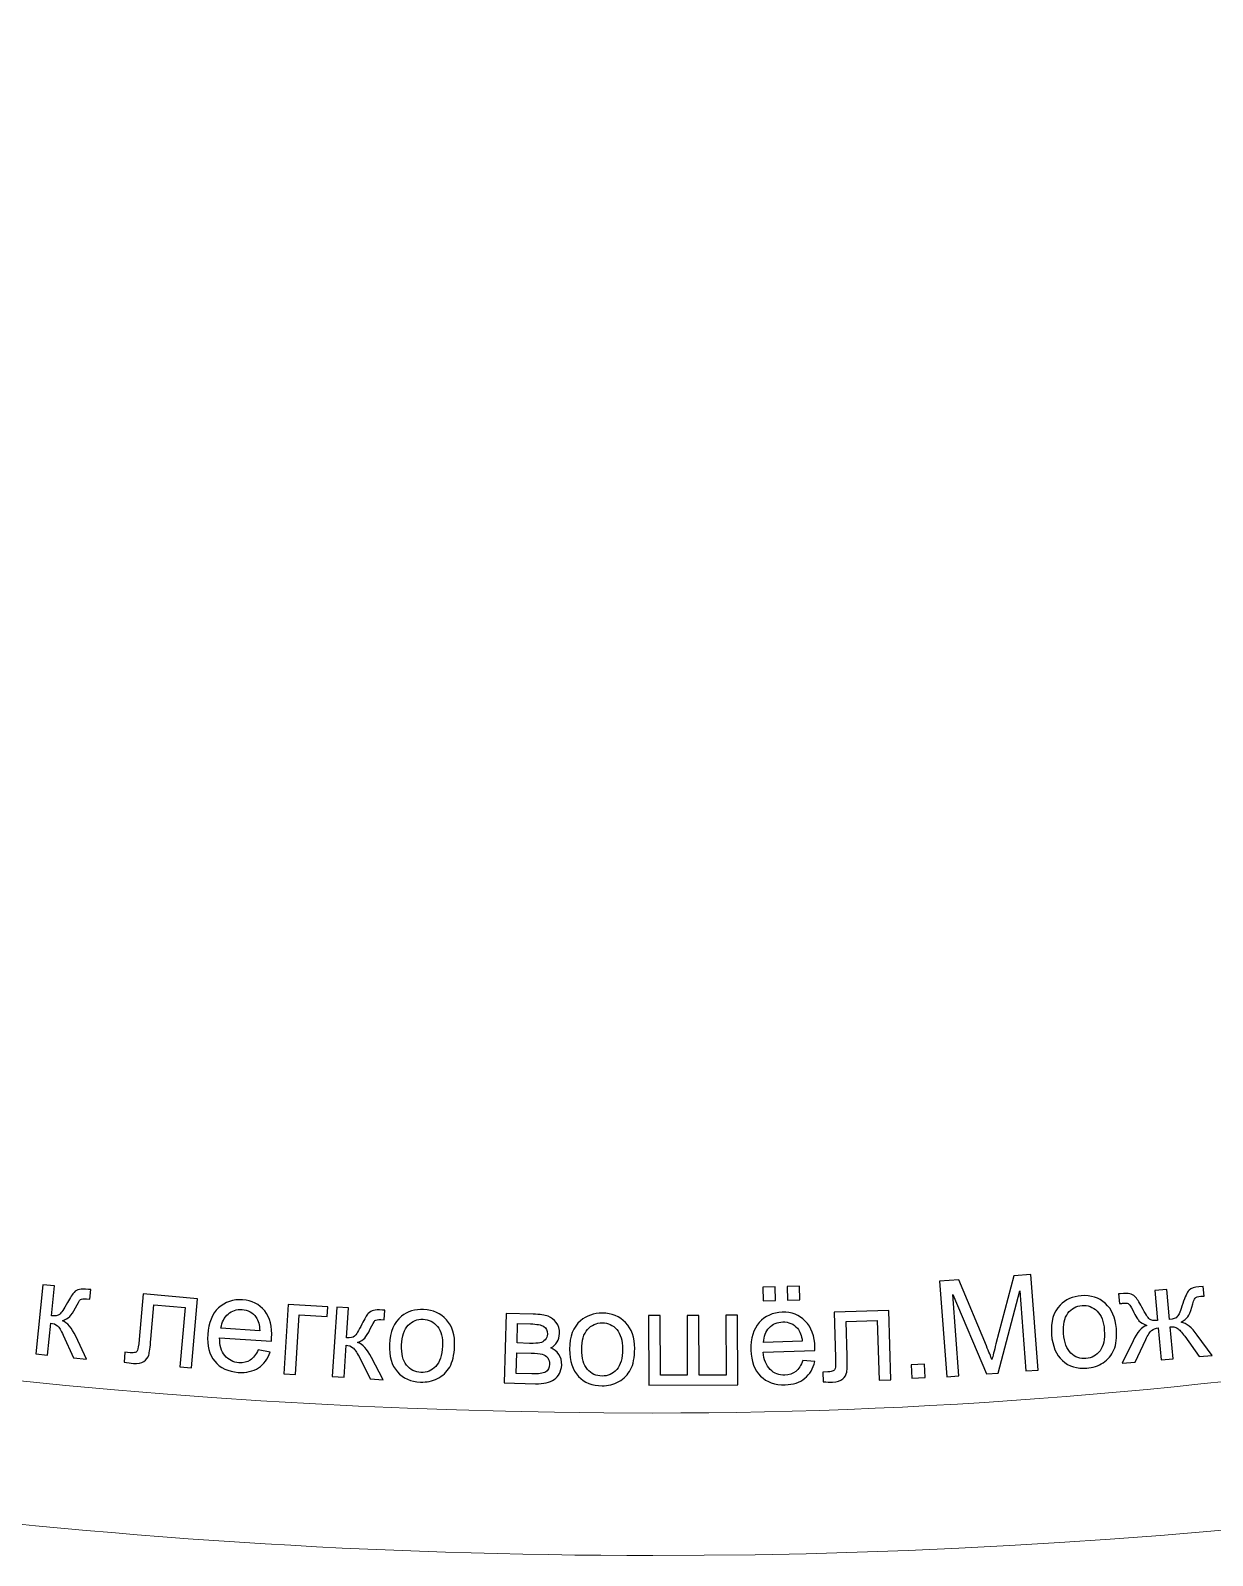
# Model space of a CAD drawing. Header units: millimetres. Extents: x -998 to 1016, y -1915 to 1914.
# Drawn here: x 155.1 to 229.8, y -1914.8 to -1818.5 of the extents above; entities that cross this region are included whole.
import ezdxf

# ---------------------------------------------------------------- set-up
doc = ezdxf.new("R2010")
doc.units = ezdxf.units.MM
doc.header["$MEASUREMENT"] = 0
doc.layers.add('layer 1', color=7, linetype='Continuous')

msp = doc.modelspace()

# ---------------------------------------------------------------- linework, layer by layer
at = {"layer": 'layer 1', "color": 2, "lineweight": 20}
msp.add_open_spline([(194.3957, -1114.8459), (124.2, -1114.8458), (58.2417, -1132.9496), (0.896, -1164.7091), (0.896, -1164.7091), (0.896, -1164.7091), (-12.0945, -1172.2086), (-12.0945, -1172.2086), (-12.0945, -1172.2086), (-125.2622, -1240.5539), (-201.8214, -1363.3757), (-205.4554, -1504.3458), (-205.4554, -1504.3458), (-205.4554, -1504.3458), (-170.9966, -1504.3458), (-170.9966, -1504.3458), (-170.9966, -1504.3458), (-170.9965, -1502.689), (-169.6534, -1501.3459), (-167.9964, -1501.3458), (-167.9964, -1501.3458), (-166.3398, -1501.3458), (-164.9752, -1502.6895), (-164.9966, -1504.3458), (-164.9966, -1504.3458), (-164.9966, -1504.3458), (-164.9967, -1504.3537), (-164.9967, -1504.3537), (-164.9967, -1504.3537), (-164.9967, -1504.3537), (-164.9967, -1525.3381), (-164.9967, -1525.3381), (-164.9967, -1525.3381), (-164.9967, -1525.3381), (-164.9966, -1525.3459), (-164.9966, -1525.3459), (-164.9966, -1525.3459), (-164.9752, -1527.0022), (-166.3398, -1528.3458), (-167.9966, -1528.3459), (-167.9966, -1528.3459), (-169.6534, -1528.3458), (-170.9965, -1527.0026), (-170.9965, -1525.3457), (-170.9965, -1525.3457), (-170.9965, -1525.3457), (-205.4554, -1525.3457), (-205.4554, -1525.3457), (-205.4554, -1525.3457), (-201.8212, -1666.315), (-125.2624, -1789.1349), (-12.0967, -1857.4819), (-12.0967, -1857.4819), (-12.0967, -1857.4819), (0.8935, -1864.9816), (0.8935, -1864.9816), (0.8935, -1864.9816), (58.2391, -1896.7429), (124.1991, -1914.8459), (194.3956, -1914.8459), (194.3956, -1914.8459), (263.5146, -1914.8459), (328.5246, -1897.2959), (385.2469, -1866.4366), (385.2469, -1866.4366), (385.2469, -1866.4366), (367.9563, -1836.489), (367.9563, -1836.489), (367.9563, -1836.489), (366.5217, -1837.3173), (364.6868, -1836.8255), (363.8584, -1835.3909), (363.8584, -1835.3909), (363.03, -1833.956), (363.5113, -1832.1024), (364.9564, -1831.2928), (364.9564, -1831.2928), (364.9564, -1831.2928), (364.9632, -1831.289), (364.9632, -1831.289), (364.9632, -1831.289), (364.9632, -1831.289), (383.1363, -1820.7968), (383.1363, -1820.7968), (383.1363, -1820.7968), (383.1363, -1820.7968), (383.143, -1820.7928), (383.143, -1820.7928), (383.143, -1820.7928), (384.5665, -1819.946), (386.4126, -1820.4561), (387.241, -1821.8909), (387.241, -1821.8909), (388.0694, -1823.3256), (387.5779, -1825.1605), (386.143, -1825.9889), (386.143, -1825.9889), (386.143, -1825.9889), (403.4201, -1855.9137), (403.4201, -1855.9137), (403.4201, -1855.9137), (515.9759, -1786.7795), (591.7027, -1663.5077), (594.3007, -1522.3458), (594.3007, -1522.3458), (594.3007, -1522.3458), (594.3007, -1507.3459), (594.3007, -1507.3459), (594.3007, -1507.3459), (591.7029, -1366.1862), (515.9772, -1242.9176), (403.4252, -1173.7812), (403.4252, -1173.7812), (403.4252, -1173.7812), (386.1526, -1203.6984), (386.1526, -1203.6984), (386.1526, -1203.6984), (387.5872, -1204.5268), (388.079, -1206.3617), (387.2506, -1207.7965), (387.2506, -1207.7965), (386.4221, -1209.2312), (384.5762, -1209.7413), (383.1525, -1208.8946), (383.1525, -1208.8946), (383.1525, -1208.8946), (383.1459, -1208.8906), (383.1459, -1208.8906), (383.1459, -1208.8906), (383.1459, -1208.8906), (364.9728, -1198.3983), (364.9728, -1198.3983), (364.9728, -1198.3983), (364.9728, -1198.3983), (364.9661, -1198.3945), (364.9661, -1198.3945), (364.9661, -1198.3945), (363.5207, -1197.5851), (363.0396, -1195.7313), (363.868, -1194.2965), (363.868, -1194.2965), (364.6963, -1192.8617), (366.531, -1192.37), (367.9659, -1193.1984), (367.9659, -1193.1984), (367.9659, -1193.1984), (385.2521, -1163.2578), (385.2521, -1163.2578), (385.2521, -1163.2578), (328.5313, -1132.3934), (263.5166, -1114.8459), (194.3957, -1114.8459)], degree=3, knots=[0, 0, 0, 0, 0.025641, 0.025641, 0.025641, 0.025641, 0.0512821, 0.0512821, 0.0512821, 0.0512821, 0.0769231, 0.0769231, 0.0769231, 0.0769231, 0.1025641, 0.1025641, 0.1025641, 0.1025641, 0.1282051, 0.1282051, 0.1282051, 0.1282051, 0.1538462, 0.1538462, 0.1538462, 0.1538462, 0.1794872, 0.1794872, 0.1794872, 0.1794872, 0.2051282, 0.2051282, 0.2051282, 0.2051282, 0.2307692, 0.2307692, 0.2307692, 0.2307692, 0.2564103, 0.2564103, 0.2564103, 0.2564103, 0.2820513, 0.2820513, 0.2820513, 0.2820513, 0.3076923, 0.3076923, 0.3076923, 0.3076923, 0.3333333, 0.3333333, 0.3333333, 0.3333333, 0.3589744, 0.3589744, 0.3589744, 0.3589744, 0.3846154, 0.3846154, 0.3846154, 0.3846154, 0.4102564, 0.4102564, 0.4102564, 0.4102564, 0.4358974, 0.4358974, 0.4358974, 0.4358974, 0.4615385, 0.4615385, 0.4615385, 0.4615385, 0.4871795, 0.4871795, 0.4871795, 0.4871795, 0.5128205, 0.5128205, 0.5128205, 0.5128205, 0.5384615, 0.5384615, 0.5384615, 0.5384615, 0.5641026, 0.5641026, 0.5641026, 0.5641026, 0.5897436, 0.5897436, 0.5897436, 0.5897436, 0.6153846, 0.6153846, 0.6153846, 0.6153846, 0.6410256, 0.6410256, 0.6410256, 0.6410256, 0.6666667, 0.6666667, 0.6666667, 0.6666667, 0.6923077, 0.6923077, 0.6923077, 0.6923077, 0.7179487, 0.7179487, 0.7179487, 0.7179487, 0.7435897, 0.7435897, 0.7435897, 0.7435897, 0.7692308, 0.7692308, 0.7692308, 0.7692308, 0.7948718, 0.7948718, 0.7948718, 0.7948718, 0.8205128, 0.8205128, 0.8205128, 0.8205128, 0.8461538, 0.8461538, 0.8461538, 0.8461538, 0.8717949, 0.8717949, 0.8717949, 0.8717949, 0.8974359, 0.8974359, 0.8974359, 0.8974359, 0.9230769, 0.9230769, 0.9230769, 0.9230769, 0.9487179, 0.9487179, 0.9487179, 0.9487179, 1, 1, 1, 1], dxfattribs=at)
at = {"layer": 'layer 1', "color": 250, "lineweight": 20}
msp.add_open_spline([(-196.2882, -1498.3028), (-196.2882, -1498.3028), (-196.1118, -1534.3457), (-196.1118, -1534.3457), (-196.1118, -1534.3457), (-189.6966, -1664.3935), (-119.0087, -1782.3638), (-7.5194, -1849.7323), (-7.5194, -1849.7323), (-7.5194, -1849.7323), (5.3237, -1857.1471), (5.3237, -1857.1471), (5.3237, -1857.1471), (63.3321, -1889.2601), (128.1011, -1905.8459), (194.3956, -1905.8459), (194.3956, -1905.8459), (269.9836, -1905.8459), (333.9758, -1880.035), (398.2295, -1843.2738)], degree=3, knots=[0, 0, 0, 0, 0.1666667, 0.1666667, 0.1666667, 0.1666667, 0.3333333, 0.3333333, 0.3333333, 0.3333333, 0.5, 0.5, 0.5, 0.5, 0.6666667, 0.6666667, 0.6666667, 0.6666667, 1, 1, 1, 1], dxfattribs=at)
at = {"layer": 'layer 1', "color": 250}
for points, knots in [([(212.9661, -1903.5644), (212.9661, -1903.5644), (212.5141, -1897.5234), (212.5141, -1897.5234), (212.5141, -1897.5234), (212.5141, -1897.5234), (213.7176, -1897.4336), (213.7176, -1897.4336), (213.7176, -1897.4336), (213.7176, -1897.4336), (215.4675, -1901.6036), (215.4675, -1901.6036), (215.4675, -1901.6036), (215.6296, -1901.9926), (215.7477, -1902.2829), (215.823, -1902.476), (215.823, -1902.476), (215.8746, -1902.2515), (215.9583, -1901.921), (216.0712, -1901.4846), (216.0712, -1901.4846), (216.0712, -1901.4846), (217.2037, -1897.1729), (217.2037, -1897.1729), (217.2037, -1897.1729), (217.2037, -1897.1729), (218.2786, -1897.092), (218.2786, -1897.092), (218.2786, -1897.092), (218.2786, -1897.092), (218.7306, -1903.133), (218.7306, -1903.133), (218.7306, -1903.133), (218.7306, -1903.133), (217.9603, -1903.1905), (217.9603, -1903.1905), (217.9603, -1903.1905), (217.9603, -1903.1905), (217.582, -1898.1341), (217.582, -1898.1341), (217.582, -1898.1341), (217.582, -1898.1341), (216.2052, -1903.3229), (216.2052, -1903.3229), (216.2052, -1903.3229), (216.2052, -1903.3229), (215.4844, -1903.376), (215.4844, -1903.376), (215.4844, -1903.376), (215.4844, -1903.376), (213.3521, -1898.3646), (213.3521, -1898.3646), (213.3521, -1898.3646), (213.3521, -1898.3646), (213.7364, -1903.507), (213.7364, -1903.507), (213.7364, -1903.507), (213.7364, -1903.507), (212.9661, -1903.5644), (212.9661, -1903.5644)], [0, 0, 0, 0, 0.0625, 0.0625, 0.0625, 0.0625, 0.125, 0.125, 0.125, 0.125, 0.1875, 0.1875, 0.1875, 0.1875, 0.25, 0.25, 0.25, 0.25, 0.3125, 0.3125, 0.3125, 0.3125, 0.375, 0.375, 0.375, 0.375, 0.4375, 0.4375, 0.4375, 0.4375, 0.5, 0.5, 0.5, 0.5, 0.5625, 0.5625, 0.5625, 0.5625, 0.625, 0.625, 0.625, 0.625, 0.6875, 0.6875, 0.6875, 0.6875, 0.75, 0.75, 0.75, 0.75, 0.8125, 0.8125, 0.8125, 0.8125, 0.875, 0.875, 0.875, 0.875, 1, 1, 1, 1]), ([(155.8483, -1897.7439), (155.8483, -1897.7439), (156.5879, -1897.8184), (156.5879, -1897.8184), (156.5879, -1897.8184), (156.5879, -1897.8184), (156.3976, -1899.7069), (156.3976, -1899.7069), (156.3976, -1899.7069), (156.6333, -1899.7303), (156.804, -1899.7017), (156.9068, -1899.621), (156.9068, -1899.621), (157.011, -1899.5403), (157.1769, -1899.2902), (157.4046, -1898.8734), (157.4046, -1898.8734), (157.5845, -1898.5427), (157.7251, -1898.3266), (157.8278, -1898.2261), (157.8278, -1898.2261), (157.9292, -1898.1257), (158.0405, -1898.0619), (158.1618, -1898.0348), (158.1618, -1898.0348), (158.2846, -1898.0091), (158.475, -1898.0086), (158.7361, -1898.0349), (158.7361, -1898.0349), (158.7361, -1898.0349), (158.8843, -1898.0501), (158.8843, -1898.0501), (158.8843, -1898.0501), (158.8843, -1898.0501), (158.8223, -1898.6627), (158.8223, -1898.6627), (158.8223, -1898.6627), (158.8223, -1898.6627), (158.6176, -1898.6377), (158.6176, -1898.6377), (158.6176, -1898.6377), (158.4228, -1898.6184), (158.2944, -1898.6343), (158.2339, -1898.6866), (158.2339, -1898.6866), (158.1705, -1898.7418), (158.0637, -1898.9113), (157.9162, -1899.1996), (157.9162, -1899.1996), (157.7743, -1899.4736), (157.652, -1899.6602), (157.5478, -1899.7607), (157.5478, -1899.7607), (157.4436, -1899.861), (157.2886, -1899.9461), (157.0856, -1900.0172), (157.0856, -1900.0172), (157.3948, -1900.135), (157.6778, -1900.4616), (157.9331, -1901.0001), (157.9331, -1901.0001), (157.9331, -1901.0001), (158.6082, -1902.4364), (158.6082, -1902.4364), (158.6082, -1902.4364), (158.6082, -1902.4364), (157.7924, -1902.3537), (157.7924, -1902.3537), (157.7924, -1902.3537), (157.7924, -1902.3537), (157.1399, -1900.9201), (157.1399, -1900.9201), (157.1399, -1900.9201), (157.0052, -1900.6326), (156.8819, -1900.4396), (156.7702, -1900.341), (156.7702, -1900.341), (156.6585, -1900.2425), (156.5186, -1900.185), (156.3507, -1900.167), (156.3507, -1900.167), (156.3507, -1900.167), (156.1466, -1902.1883), (156.1466, -1902.1883), (156.1466, -1902.1883), (156.1466, -1902.1883), (155.4069, -1902.1124), (155.4069, -1902.1124), (155.4069, -1902.1124), (155.4069, -1902.1124), (155.8483, -1897.7439), (155.8483, -1897.7439)], [0, 0, 0, 0, 0.0416667, 0.0416667, 0.0416667, 0.0416667, 0.0833333, 0.0833333, 0.0833333, 0.0833333, 0.125, 0.125, 0.125, 0.125, 0.1666667, 0.1666667, 0.1666667, 0.1666667, 0.2083333, 0.2083333, 0.2083333, 0.2083333, 0.25, 0.25, 0.25, 0.25, 0.2916667, 0.2916667, 0.2916667, 0.2916667, 0.3333333, 0.3333333, 0.3333333, 0.3333333, 0.375, 0.375, 0.375, 0.375, 0.4166667, 0.4166667, 0.4166667, 0.4166667, 0.4583333, 0.4583333, 0.4583333, 0.4583333, 0.5, 0.5, 0.5, 0.5, 0.5416667, 0.5416667, 0.5416667, 0.5416667, 0.5833333, 0.5833333, 0.5833333, 0.5833333, 0.625, 0.625, 0.625, 0.625, 0.6666667, 0.6666667, 0.6666667, 0.6666667, 0.7083333, 0.7083333, 0.7083333, 0.7083333, 0.75, 0.75, 0.75, 0.75, 0.7916667, 0.7916667, 0.7916667, 0.7916667, 0.8333333, 0.8333333, 0.8333333, 0.8333333, 0.875, 0.875, 0.875, 0.875, 0.9166667, 0.9166667, 0.9166667, 0.9166667, 1, 1, 1, 1]), ([(162.1832, -1898.3288), (162.1832, -1898.3288), (165.6251, -1898.6271), (165.6251, -1898.6271), (165.6251, -1898.6271), (165.6251, -1898.6271), (165.2456, -1903.0003), (165.2456, -1903.0003), (165.2456, -1903.0003), (165.2456, -1903.0003), (164.5089, -1902.9374), (164.5089, -1902.9374), (164.5089, -1902.9374), (164.5089, -1902.9374), (164.8352, -1899.1779), (164.8352, -1899.1779), (164.8352, -1899.1779), (164.8352, -1899.1779), (162.8708, -1899.0071), (162.8708, -1899.0071), (162.8708, -1899.0071), (162.8708, -1899.0071), (162.6818, -1901.1846), (162.6818, -1901.1846), (162.6818, -1901.1846), (162.637, -1901.6926), (162.5921, -1902.0271), (162.5456, -1902.1852), (162.5456, -1902.1852), (162.4978, -1902.3446), (162.3948, -1902.4787), (162.2368, -1902.5861), (162.2368, -1902.5861), (162.0774, -1902.6935), (161.8587, -1902.7359), (161.5779, -1902.7122), (161.5779, -1902.7122), (161.4057, -1902.6967), (161.2068, -1902.6686), (160.9838, -1902.6265), (160.9838, -1902.6265), (160.9838, -1902.6265), (161.0384, -1902.0084), (161.0384, -1902.0084), (161.0384, -1902.0084), (161.0384, -1902.0084), (161.3629, -1902.0377), (161.3629, -1902.0377), (161.3629, -1902.0377), (161.5168, -1902.0504), (161.6282, -1902.0446), (161.696, -1902.0192), (161.696, -1902.0192), (161.7651, -1901.9924), (161.8131, -1901.9457), (161.8412, -1901.8794), (161.8412, -1901.8794), (161.8694, -1901.8131), (161.9003, -1901.59), (161.9325, -1901.2119), (161.9325, -1901.2119), (161.9325, -1901.2119), (162.1832, -1898.3288), (162.1832, -1898.3288)], [0, 0, 0, 0, 0.0588235, 0.0588235, 0.0588235, 0.0588235, 0.1176471, 0.1176471, 0.1176471, 0.1176471, 0.1764706, 0.1764706, 0.1764706, 0.1764706, 0.2352941, 0.2352941, 0.2352941, 0.2352941, 0.2941176, 0.2941176, 0.2941176, 0.2941176, 0.3529412, 0.3529412, 0.3529412, 0.3529412, 0.4117647, 0.4117647, 0.4117647, 0.4117647, 0.4705882, 0.4705882, 0.4705882, 0.4705882, 0.5294118, 0.5294118, 0.5294118, 0.5294118, 0.5882353, 0.5882353, 0.5882353, 0.5882353, 0.6470588, 0.6470588, 0.6470588, 0.6470588, 0.7058824, 0.7058824, 0.7058824, 0.7058824, 0.7647059, 0.7647059, 0.7647059, 0.7647059, 0.8235294, 0.8235294, 0.8235294, 0.8235294, 0.8823529, 0.8823529, 0.8823529, 0.8823529, 1, 1, 1, 1]), ([(201.3696, -1898.755), (201.3696, -1898.755), (201.345, -1897.9082), (201.345, -1897.9082), (201.345, -1897.9082), (201.345, -1897.9082), (202.1213, -1897.885), (202.1213, -1897.885), (202.1213, -1897.885), (202.1213, -1897.885), (202.1457, -1898.7317), (202.1457, -1898.7317), (202.1457, -1898.7317), (202.1457, -1898.7317), (201.3696, -1898.755), (201.3696, -1898.755)], [0, 0, 0, 0, 0.2, 0.2, 0.2, 0.2, 0.4, 0.4, 0.4, 0.4, 0.6, 0.6, 0.6, 0.6, 1, 1, 1, 1]), ([(202.9091, -1898.7111), (202.9091, -1898.7111), (202.8861, -1897.8644), (202.8861, -1897.8644), (202.8861, -1897.8644), (202.8861, -1897.8644), (203.6622, -1897.8411), (203.6622, -1897.8411), (203.6622, -1897.8411), (203.6622, -1897.8411), (203.6868, -1898.6879), (203.6868, -1898.6879), (203.6868, -1898.6879), (203.6868, -1898.6879), (202.9091, -1898.7111), (202.9091, -1898.7111)], [0, 0, 0, 0, 0.2, 0.2, 0.2, 0.2, 0.4, 0.4, 0.4, 0.4, 0.6, 0.6, 0.6, 0.6, 1, 1, 1, 1]), ([(219.5838, -1900.8821), (219.5234, -1900.0709), (219.705, -1899.4537), (220.1255, -1899.0305), (220.1255, -1899.0305), (220.4773, -1898.678), (220.924, -1898.4819), (221.4657, -1898.4407), (221.4657, -1898.4407), (222.0667, -1898.3965), (222.5739, -1898.5572), (222.9856, -1898.9229), (222.9856, -1898.9229), (223.3959, -1899.2884), (223.6276, -1899.8183), (223.6806, -1900.5139), (223.6806, -1900.5139), (223.7219, -1901.0767), (223.671, -1901.5256), (223.5268, -1901.8605), (223.5268, -1901.8605), (223.381, -1902.1969), (223.1546, -1902.4657), (222.8448, -1902.6684), (222.8448, -1902.6684), (222.535, -1902.8712), (222.1896, -1902.9865), (221.8074, -1903.0159), (221.8074, -1903.0159), (221.1951, -1903.0616), (220.6851, -1902.9022), (220.2776, -1902.5366), (220.2776, -1902.5366), (219.8715, -1902.1725), (219.6397, -1901.6214), (219.5838, -1900.8821)], [0, 0, 0, 0, 0.1, 0.1, 0.1, 0.1, 0.2, 0.2, 0.2, 0.2, 0.3, 0.3, 0.3, 0.3, 0.4, 0.4, 0.4, 0.4, 0.5, 0.5, 0.5, 0.5, 0.6, 0.6, 0.6, 0.6, 0.7, 0.7, 0.7, 0.7, 0.8, 0.8, 0.8, 0.8, 1, 1, 1, 1]), ([(226.8764, -1898.0503), (226.8764, -1898.0503), (227.0444, -1899.9397), (227.0444, -1899.9397), (227.0444, -1899.9397), (227.2802, -1899.9189), (227.4415, -1899.8594), (227.5297, -1899.7598), (227.5297, -1899.7598), (227.618, -1899.6603), (227.7343, -1899.3846), (227.8802, -1898.9327), (227.8802, -1898.9327), (228.016, -1898.502), (228.1479, -1898.2235), (228.2745, -1898.096), (228.2745, -1898.096), (228.3982, -1897.9713), (228.6076, -1897.8968), (228.9013, -1897.8707), (228.9013, -1897.8707), (228.9013, -1897.8707), (229.1738, -1897.8459), (229.1738, -1897.8459), (229.1738, -1897.8459), (229.1738, -1897.8459), (229.2271, -1898.4601), (229.2271, -1898.4601), (229.2271, -1898.4601), (229.2271, -1898.4601), (229.0252, -1898.4741), (229.0252, -1898.4741), (229.0252, -1898.4741), (228.8275, -1898.491), (228.7045, -1898.531), (228.6546, -1898.5942), (228.6546, -1898.5942), (228.6019, -1898.6587), (228.53, -1898.8473), (228.4388, -1899.157), (228.4388, -1899.157), (228.3548, -1899.4514), (228.2699, -1899.6582), (228.1872, -1899.7761), (228.1872, -1899.7761), (228.1031, -1899.894), (227.9667, -1900.0073), (227.7769, -1900.1159), (227.7769, -1900.1159), (228.1053, -1900.172), (228.4447, -1900.4412), (228.7954, -1900.9208), (228.7954, -1900.9208), (228.7954, -1900.9208), (229.7299, -1902.2034), (229.7299, -1902.2034), (229.7299, -1902.2034), (229.7299, -1902.2034), (228.9152, -1902.275), (228.9152, -1902.275), (228.9152, -1902.275), (228.9152, -1902.275), (228.0003, -1900.9911), (228.0003, -1900.9911), (228.0003, -1900.9911), (227.8146, -1900.7315), (227.6563, -1900.5652), (227.5285, -1900.4908), (227.5285, -1900.4908), (227.4007, -1900.4165), (227.2527, -1900.3858), (227.0846, -1900.4015), (227.0846, -1900.4015), (227.0846, -1900.4015), (227.2644, -1902.4222), (227.2644, -1902.4222), (227.2644, -1902.4222), (227.2644, -1902.4222), (226.5075, -1902.4899), (226.5075, -1902.4899), (226.5075, -1902.4899), (226.5075, -1902.4899), (226.3278, -1900.4678), (226.3278, -1900.4678), (226.3278, -1900.4678), (226.1626, -1900.482), (226.0238, -1900.5375), (225.9103, -1900.6313), (225.9103, -1900.6313), (225.7967, -1900.7263), (225.6725, -1900.9187), (225.5349, -1901.2113), (225.5349, -1901.2113), (225.5349, -1901.2113), (224.861, -1902.6357), (224.861, -1902.6357), (224.861, -1902.6357), (224.861, -1902.6357), (224.0448, -1902.7073), (224.0448, -1902.7073), (224.0448, -1902.7073), (224.0448, -1902.7073), (224.7356, -1901.2815), (224.7356, -1901.2815), (224.7356, -1901.2815), (224.9979, -1900.7472), (225.2867, -1900.4219), (225.5994, -1900.3085), (225.5994, -1900.3085), (225.3714, -1900.2264), (225.2084, -1900.1293), (225.1091, -1900.0185), (225.1091, -1900.0185), (225.0111, -1899.9063), (224.8537, -1899.6342), (224.6382, -1899.1993), (224.6382, -1899.1993), (224.5645, -1899.0534), (224.4917, -1898.9668), (224.4201, -1898.9366), (224.4201, -1898.9366), (224.3454, -1898.9078), (224.2383, -1898.8986), (224.0984, -1898.9116), (224.0984, -1898.9116), (224.0632, -1898.9142), (223.9897, -1898.9221), (223.881, -1898.934), (223.881, -1898.934), (223.881, -1898.934), (223.8263, -1898.3212), (223.8263, -1898.3212), (223.8263, -1898.3212), (223.8263, -1898.3212), (223.9294, -1898.3121), (223.9294, -1898.3121), (223.9294, -1898.3121), (224.2146, -1898.2874), (224.4164, -1898.2861), (224.5362, -1898.3095), (224.5362, -1898.3095), (224.6559, -1898.3344), (224.7669, -1898.3973), (224.8692, -1898.5011), (224.8692, -1898.5011), (224.97, -1898.6034), (225.111, -1898.8247), (225.2905, -1899.1618), (225.2905, -1899.1618), (225.5103, -1899.5769), (225.6707, -1899.8265), (225.7745, -1899.9119), (225.7745, -1899.9119), (225.8769, -1899.9959), (226.0474, -1900.0283), (226.2861, -1900.0074), (226.2861, -1900.0074), (226.2861, -1900.0074), (226.1195, -1898.1181), (226.1195, -1898.1181), (226.1195, -1898.1181), (226.1195, -1898.1181), (226.8764, -1898.0503), (226.8764, -1898.0503)], [0, 0, 0, 0, 0.0238095, 0.0238095, 0.0238095, 0.0238095, 0.047619, 0.047619, 0.047619, 0.047619, 0.0714286, 0.0714286, 0.0714286, 0.0714286, 0.0952381, 0.0952381, 0.0952381, 0.0952381, 0.1190476, 0.1190476, 0.1190476, 0.1190476, 0.1428571, 0.1428571, 0.1428571, 0.1428571, 0.1666667, 0.1666667, 0.1666667, 0.1666667, 0.1904762, 0.1904762, 0.1904762, 0.1904762, 0.2142857, 0.2142857, 0.2142857, 0.2142857, 0.2380952, 0.2380952, 0.2380952, 0.2380952, 0.2619048, 0.2619048, 0.2619048, 0.2619048, 0.2857143, 0.2857143, 0.2857143, 0.2857143, 0.3095238, 0.3095238, 0.3095238, 0.3095238, 0.3333333, 0.3333333, 0.3333333, 0.3333333, 0.3571429, 0.3571429, 0.3571429, 0.3571429, 0.3809524, 0.3809524, 0.3809524, 0.3809524, 0.4047619, 0.4047619, 0.4047619, 0.4047619, 0.4285714, 0.4285714, 0.4285714, 0.4285714, 0.452381, 0.452381, 0.452381, 0.452381, 0.4761905, 0.4761905, 0.4761905, 0.4761905, 0.5, 0.5, 0.5, 0.5, 0.5238095, 0.5238095, 0.5238095, 0.5238095, 0.547619, 0.547619, 0.547619, 0.547619, 0.5714286, 0.5714286, 0.5714286, 0.5714286, 0.5952381, 0.5952381, 0.5952381, 0.5952381, 0.6190476, 0.6190476, 0.6190476, 0.6190476, 0.6428571, 0.6428571, 0.6428571, 0.6428571, 0.6666667, 0.6666667, 0.6666667, 0.6666667, 0.6904762, 0.6904762, 0.6904762, 0.6904762, 0.7142857, 0.7142857, 0.7142857, 0.7142857, 0.7380952, 0.7380952, 0.7380952, 0.7380952, 0.7619048, 0.7619048, 0.7619048, 0.7619048, 0.7857143, 0.7857143, 0.7857143, 0.7857143, 0.8095238, 0.8095238, 0.8095238, 0.8095238, 0.8333333, 0.8333333, 0.8333333, 0.8333333, 0.8571429, 0.8571429, 0.8571429, 0.8571429, 0.8809524, 0.8809524, 0.8809524, 0.8809524, 0.9047619, 0.9047619, 0.9047619, 0.9047619, 0.9285714, 0.9285714, 0.9285714, 0.9285714, 0.952381, 0.952381, 0.952381, 0.952381, 1, 1, 1, 1]), ([(169.4616, -1901.8503), (169.4616, -1901.8503), (170.2207, -1901.9984), (170.2207, -1901.9984), (170.2207, -1901.9984), (170.0684, -1902.4387), (169.8201, -1902.7703), (169.4772, -1902.9947), (169.4772, -1902.9947), (169.133, -1903.2191), (168.7053, -1903.3138), (168.1973, -1903.2785), (168.1973, -1903.2785), (167.5567, -1903.2334), (167.0627, -1903.0006), (166.7156, -1902.5802), (166.7156, -1902.5802), (166.3684, -1902.1597), (166.2188, -1901.5938), (166.2695, -1900.8826), (166.2695, -1900.8826), (166.3202, -1900.1461), (166.5501, -1899.5872), (166.9579, -1899.2076), (166.9579, -1899.2076), (167.3656, -1898.8266), (167.8708, -1898.6586), (168.4762, -1898.6994), (168.4762, -1898.6994), (169.0604, -1898.7403), (169.5247, -1898.973), (169.869, -1899.3977), (169.869, -1899.3977), (170.212, -1899.8224), (170.3575, -1900.3953), (170.3081, -1901.1178), (170.3081, -1901.1178), (170.3039, -1901.163), (170.2982, -1901.2279), (170.2898, -1901.3153), (170.2898, -1901.3153), (170.2898, -1901.3153), (167.0244, -1901.0886), (167.0244, -1901.0886), (167.0244, -1901.0886), (167.0189, -1901.5712), (167.129, -1901.948), (167.3562, -1902.2217), (167.3562, -1902.2217), (167.582, -1902.494), (167.8784, -1902.6436), (168.2438, -1902.6689), (168.2438, -1902.6689), (168.5162, -1902.6872), (168.7532, -1902.6321), (168.9564, -1902.5023), (168.9564, -1902.5023), (169.1582, -1902.3738), (169.3261, -1902.1565), (169.4616, -1901.8503)], [0, 0, 0, 0, 0.0625, 0.0625, 0.0625, 0.0625, 0.125, 0.125, 0.125, 0.125, 0.1875, 0.1875, 0.1875, 0.1875, 0.25, 0.25, 0.25, 0.25, 0.3125, 0.3125, 0.3125, 0.3125, 0.375, 0.375, 0.375, 0.375, 0.4375, 0.4375, 0.4375, 0.4375, 0.5, 0.5, 0.5, 0.5, 0.5625, 0.5625, 0.5625, 0.5625, 0.625, 0.625, 0.625, 0.625, 0.6875, 0.6875, 0.6875, 0.6875, 0.75, 0.75, 0.75, 0.75, 0.8125, 0.8125, 0.8125, 0.8125, 0.875, 0.875, 0.875, 0.875, 1, 1, 1, 1]), ([(167.109, -1900.4804), (167.109, -1900.4804), (169.5531, -1900.6508), (169.5531, -1900.6508), (169.5531, -1900.6508), (169.546, -1900.2811), (169.4712, -1899.9989), (169.33, -1899.8042), (169.33, -1899.8042), (169.1141, -1899.5009), (168.8177, -1899.3371), (168.4409, -1899.3104), (168.4409, -1899.3104), (168.1009, -1899.2865), (167.806, -1899.3811), (167.5576, -1899.5927), (167.5576, -1899.5927), (167.3093, -1899.8044), (167.1598, -1900.1008), (167.109, -1900.4804)], [0, 0, 0, 0, 0.1666667, 0.1666667, 0.1666667, 0.1666667, 0.3333333, 0.3333333, 0.3333333, 0.3333333, 0.5, 0.5, 0.5, 0.5, 0.6666667, 0.6666667, 0.6666667, 0.6666667, 1, 1, 1, 1]), ([(171.3436, -1898.9853), (171.3436, -1898.9853), (173.8631, -1899.1431), (173.8631, -1899.1431), (173.8631, -1899.1431), (173.8631, -1899.1431), (173.8248, -1899.7568), (173.8248, -1899.7568), (173.8248, -1899.7568), (173.8248, -1899.7568), (172.0473, -1899.6464), (172.0473, -1899.6464), (172.0473, -1899.6464), (172.0473, -1899.6464), (171.8113, -1903.4115), (171.8113, -1903.4115), (171.8113, -1903.4115), (171.8113, -1903.4115), (171.0693, -1903.3655), (171.0693, -1903.3655), (171.0693, -1903.3655), (171.0693, -1903.3655), (171.3436, -1898.9853), (171.3436, -1898.9853)], [0, 0, 0, 0, 0.1428571, 0.1428571, 0.1428571, 0.1428571, 0.2857143, 0.2857143, 0.2857143, 0.2857143, 0.4285714, 0.4285714, 0.4285714, 0.4285714, 0.5714286, 0.5714286, 0.5714286, 0.5714286, 0.7142857, 0.7142857, 0.7142857, 0.7142857, 1, 1, 1, 1]), ([(174.4176, -1899.1608), (174.4176, -1899.1608), (175.1596, -1899.2082), (175.1596, -1899.2082), (175.1596, -1899.2082), (175.1596, -1899.2082), (175.0415, -1901.1014), (175.0415, -1901.1014), (175.0415, -1901.1014), (175.2771, -1901.1166), (175.4466, -1901.0808), (175.5472, -1900.9966), (175.5472, -1900.9966), (175.6478, -1900.911), (175.8028, -1900.6564), (176.0152, -1900.2298), (176.0152, -1900.2298), (176.182, -1899.8934), (176.3143, -1899.6726), (176.4123, -1899.5686), (176.4123, -1899.5686), (176.5102, -1899.4632), (176.6191, -1899.3961), (176.7406, -1899.3656), (176.7406, -1899.3656), (176.8608, -1899.3338), (177.0513, -1899.3262), (177.3123, -1899.3431), (177.3123, -1899.3431), (177.3123, -1899.3431), (177.4618, -1899.3523), (177.4618, -1899.3523), (177.4618, -1899.3523), (177.4618, -1899.3523), (177.4235, -1899.9673), (177.4235, -1899.9673), (177.4235, -1899.9673), (177.4235, -1899.9673), (177.2175, -1899.9494), (177.2175, -1899.9494), (177.2175, -1899.9494), (177.0215, -1899.9371), (176.8943, -1899.9591), (176.8362, -1900.0124), (176.8362, -1900.0124), (176.7738, -1900.0699), (176.6756, -1900.2444), (176.5387, -1900.5372), (176.5387, -1900.5372), (176.4075, -1900.8161), (176.2922, -1901.0074), (176.1915, -1901.1113), (176.1915, -1901.1113), (176.0908, -1901.2152), (175.9407, -1901.3062), (175.74, -1901.3857), (175.74, -1901.3857), (176.0528, -1901.4902), (176.3476, -1901.8064), (176.6243, -1902.3355), (176.6243, -1902.3355), (176.6243, -1902.3355), (177.3526, -1903.7432), (177.3526, -1903.7432), (177.3526, -1903.7432), (177.3526, -1903.7432), (176.5357, -1903.6911), (176.5357, -1903.6911), (176.5357, -1903.6911), (176.5357, -1903.6911), (175.8287, -1902.2849), (175.8287, -1902.2849), (175.8287, -1902.2849), (175.6834, -1902.002), (175.5531, -1901.8151), (175.4378, -1901.72), (175.4378, -1901.72), (175.3211, -1901.6263), (175.1803, -1901.5734), (175.0124, -1901.5627), (175.0124, -1901.5627), (175.0124, -1901.5627), (174.8852, -1903.5884), (174.8852, -1903.5884), (174.8852, -1903.5884), (174.8852, -1903.5884), (174.1432, -1903.5424), (174.1432, -1903.5424), (174.1432, -1903.5424), (174.1432, -1903.5424), (174.4176, -1899.1608), (174.4176, -1899.1608)], [0, 0, 0, 0, 0.0416667, 0.0416667, 0.0416667, 0.0416667, 0.0833333, 0.0833333, 0.0833333, 0.0833333, 0.125, 0.125, 0.125, 0.125, 0.1666667, 0.1666667, 0.1666667, 0.1666667, 0.2083333, 0.2083333, 0.2083333, 0.2083333, 0.25, 0.25, 0.25, 0.25, 0.2916667, 0.2916667, 0.2916667, 0.2916667, 0.3333333, 0.3333333, 0.3333333, 0.3333333, 0.375, 0.375, 0.375, 0.375, 0.4166667, 0.4166667, 0.4166667, 0.4166667, 0.4583333, 0.4583333, 0.4583333, 0.4583333, 0.5, 0.5, 0.5, 0.5, 0.5416667, 0.5416667, 0.5416667, 0.5416667, 0.5833333, 0.5833333, 0.5833333, 0.5833333, 0.625, 0.625, 0.625, 0.625, 0.6666667, 0.6666667, 0.6666667, 0.6666667, 0.7083333, 0.7083333, 0.7083333, 0.7083333, 0.75, 0.75, 0.75, 0.75, 0.7916667, 0.7916667, 0.7916667, 0.7916667, 0.8333333, 0.8333333, 0.8333333, 0.8333333, 0.875, 0.875, 0.875, 0.875, 0.9166667, 0.9166667, 0.9166667, 0.9166667, 1, 1, 1, 1]), ([(177.7567, -1901.5156), (177.7904, -1900.7029), (178.0407, -1900.111), (178.5089, -1899.7386), (178.5089, -1899.7386), (178.8994, -1899.4295), (179.3656, -1899.2856), (179.9088, -1899.3085), (179.9088, -1899.3085), (180.5113, -1899.3346), (180.996, -1899.552), (181.3616, -1899.9625), (181.3616, -1899.9625), (181.7285, -1900.3743), (181.8974, -1900.928), (181.8684, -1901.625), (181.8684, -1901.625), (181.8439, -1902.188), (181.7409, -1902.6293), (181.5578, -1902.9448), (181.5578, -1902.9448), (181.3762, -1903.2617), (181.1186, -1903.5022), (180.7879, -1903.6676), (180.7879, -1903.6676), (180.4571, -1903.8331), (180.0998, -1903.9081), (179.7175, -1903.8927), (179.7175, -1903.8927), (179.1037, -1903.8667), (178.6148, -1903.6492), (178.2534, -1903.2402), (178.2534, -1903.2402), (177.8907, -1902.8312), (177.726, -1902.2549), (177.7567, -1901.5156)], [0, 0, 0, 0, 0.1, 0.1, 0.1, 0.1, 0.2, 0.2, 0.2, 0.2, 0.3, 0.3, 0.3, 0.3, 0.4, 0.4, 0.4, 0.4, 0.5, 0.5, 0.5, 0.5, 0.6, 0.6, 0.6, 0.6, 0.7, 0.7, 0.7, 0.7, 0.8, 0.8, 0.8, 0.8, 1, 1, 1, 1]), ([(205.8465, -1899.4691), (205.8465, -1899.4691), (209.2998, -1899.37), (209.2998, -1899.37), (209.2998, -1899.37), (209.2998, -1899.37), (209.4247, -1903.7574), (209.4247, -1903.7574), (209.4247, -1903.7574), (209.4247, -1903.7574), (208.6866, -1903.778), (208.6866, -1903.778), (208.6866, -1903.778), (208.6866, -1903.778), (208.5783, -1900.0072), (208.5783, -1900.0072), (208.5783, -1900.0072), (208.5783, -1900.0072), (206.6068, -1900.0639), (206.6068, -1900.0639), (206.6068, -1900.0639), (206.6068, -1900.0639), (206.6701, -1902.2485), (206.6701, -1902.2485), (206.6701, -1902.2485), (206.6857, -1902.7579), (206.6777, -1903.0938), (206.6504, -1903.2574), (206.6504, -1903.2574), (206.6218, -1903.421), (206.5353, -1903.5661), (206.3895, -1903.6913), (206.3895, -1903.6913), (206.2439, -1903.8165), (206.0306, -1903.8837), (205.7497, -1903.8913), (205.7497, -1903.8913), (205.5762, -1903.8965), (205.3772, -1903.8903), (205.1501, -1903.8756), (205.1501, -1903.8756), (205.1501, -1903.8756), (205.132, -1903.2561), (205.132, -1903.2561), (205.132, -1903.2561), (205.132, -1903.2561), (205.4595, -1903.2471), (205.4595, -1903.2471), (205.4595, -1903.2471), (205.6133, -1903.2419), (205.7234, -1903.2224), (205.7884, -1903.1901), (205.7884, -1903.1901), (205.8534, -1903.1564), (205.8959, -1903.1043), (205.9158, -1903.0352), (205.9158, -1903.0352), (205.9358, -1902.9662), (205.9406, -1902.7404), (205.9289, -1902.3608), (205.9289, -1902.3608), (205.9289, -1902.3608), (205.8465, -1899.4691), (205.8465, -1899.4691)], [0, 0, 0, 0, 0.0588235, 0.0588235, 0.0588235, 0.0588235, 0.1176471, 0.1176471, 0.1176471, 0.1176471, 0.1764706, 0.1764706, 0.1764706, 0.1764706, 0.2352941, 0.2352941, 0.2352941, 0.2352941, 0.2941176, 0.2941176, 0.2941176, 0.2941176, 0.3529412, 0.3529412, 0.3529412, 0.3529412, 0.4117647, 0.4117647, 0.4117647, 0.4117647, 0.4705882, 0.4705882, 0.4705882, 0.4705882, 0.5294118, 0.5294118, 0.5294118, 0.5294118, 0.5882353, 0.5882353, 0.5882353, 0.5882353, 0.6470588, 0.6470588, 0.6470588, 0.6470588, 0.7058824, 0.7058824, 0.7058824, 0.7058824, 0.7647059, 0.7647059, 0.7647059, 0.7647059, 0.8235294, 0.8235294, 0.8235294, 0.8235294, 0.8823529, 0.8823529, 0.8823529, 0.8823529, 1, 1, 1, 1]), ([(220.347, -1900.8247), (220.3883, -1901.3848), (220.5419, -1901.7964), (220.8081, -1902.0566), (220.8081, -1902.0566), (221.0728, -1902.3168), (221.3907, -1902.433), (221.7616, -1902.4051), (221.7616, -1902.4051), (222.1299, -1902.3785), (222.4257, -1902.2153), (222.6491, -1901.9168), (222.6491, -1901.9168), (222.8726, -1901.6185), (222.9629, -1901.1821), (222.9203, -1900.6079), (222.9203, -1900.6079), (222.8805, -1900.0662), (222.7268, -1899.6659), (222.4594, -1899.4043), (222.4594, -1899.4043), (222.1932, -1899.144), (221.8768, -1899.0278), (221.5114, -1899.0558), (221.5114, -1899.0558), (221.1403, -1899.0838), (220.8431, -1899.2442), (220.6197, -1899.5412), (220.6197, -1899.5412), (220.3962, -1899.8368), (220.3044, -1900.2646), (220.347, -1900.8247)], [0, 0, 0, 0, 0.1111111, 0.1111111, 0.1111111, 0.1111111, 0.2222222, 0.2222222, 0.2222222, 0.2222222, 0.3333333, 0.3333333, 0.3333333, 0.3333333, 0.4444444, 0.4444444, 0.4444444, 0.4444444, 0.5555556, 0.5555556, 0.5555556, 0.5555556, 0.6666667, 0.6666667, 0.6666667, 0.6666667, 0.7777778, 0.7777778, 0.7777778, 0.7777778, 1, 1, 1, 1]), ([(178.5201, -1901.5463), (178.497, -1902.1079), (178.6014, -1902.5344), (178.8348, -1902.823), (178.8348, -1902.823), (179.0681, -1903.113), (179.3709, -1903.2664), (179.7434, -1903.2817), (179.7434, -1903.2817), (180.1117, -1903.2971), (180.424, -1903.1697), (180.6816, -1902.8981), (180.6816, -1902.8981), (180.9379, -1902.628), (181.0777, -1902.2052), (181.1021, -1901.6296), (181.1021, -1901.6296), (181.1251, -1901.0877), (181.0192, -1900.6711), (180.7845, -1900.381), (180.7845, -1900.381), (180.5497, -1900.0925), (180.2482, -1899.9391), (179.8828, -1899.9237), (179.8828, -1899.9237), (179.5103, -1899.9084), (179.1966, -1900.0344), (178.9403, -1900.3031), (178.9403, -1900.3031), (178.684, -1900.5703), (178.543, -1900.9847), (178.5201, -1901.5463)], [0, 0, 0, 0, 0.1111111, 0.1111111, 0.1111111, 0.1111111, 0.2222222, 0.2222222, 0.2222222, 0.2222222, 0.3333333, 0.3333333, 0.3333333, 0.3333333, 0.4444444, 0.4444444, 0.4444444, 0.4444444, 0.5555556, 0.5555556, 0.5555556, 0.5555556, 0.6666667, 0.6666667, 0.6666667, 0.6666667, 0.7777778, 0.7777778, 0.7777778, 0.7777778, 1, 1, 1, 1]), ([(185.125, -1899.558), (185.125, -1899.558), (186.8378, -1899.6047), (186.8378, -1899.6047), (186.8378, -1899.6047), (187.2597, -1899.6167), (187.5714, -1899.6606), (187.7741, -1899.7364), (187.7741, -1899.7364), (187.9784, -1899.8122), (188.1499, -1899.9456), (188.2929, -1900.1369), (188.2929, -1900.1369), (188.4344, -1900.3281), (188.5024, -1900.5556), (188.4956, -1900.8166), (188.4956, -1900.8166), (188.4889, -1901.0254), (188.44, -1901.2073), (188.3503, -1901.3606), (188.3503, -1901.3606), (188.2592, -1901.5126), (188.1245, -1901.6403), (187.949, -1901.7396), (187.949, -1901.7396), (188.1533, -1901.814), (188.3205, -1901.9475), (188.4522, -1902.1401), (188.4522, -1902.1401), (188.5824, -1902.3327), (188.6448, -1902.5573), (188.6379, -1902.8169), (188.6379, -1902.8169), (188.5992, -1903.2317), (188.441, -1903.5356), (188.1663, -1903.729), (188.1663, -1903.729), (187.8901, -1903.9223), (187.496, -1904.0121), (186.981, -1903.9982), (186.981, -1903.9982), (186.981, -1903.9982), (185.0029, -1903.9432), (185.0029, -1903.9432), (185.0029, -1903.9432), (185.0029, -1903.9432), (185.125, -1899.558), (185.125, -1899.558)], [0, 0, 0, 0, 0.0769231, 0.0769231, 0.0769231, 0.0769231, 0.1538462, 0.1538462, 0.1538462, 0.1538462, 0.2307692, 0.2307692, 0.2307692, 0.2307692, 0.3076923, 0.3076923, 0.3076923, 0.3076923, 0.3846154, 0.3846154, 0.3846154, 0.3846154, 0.4615385, 0.4615385, 0.4615385, 0.4615385, 0.5384615, 0.5384615, 0.5384615, 0.5384615, 0.6153846, 0.6153846, 0.6153846, 0.6153846, 0.6923077, 0.6923077, 0.6923077, 0.6923077, 0.7692308, 0.7692308, 0.7692308, 0.7692308, 0.8461538, 0.8461538, 0.8461538, 0.8461538, 1, 1, 1, 1]), ([(185.8169, -1901.4241), (185.8169, -1901.4241), (186.6099, -1901.4465), (186.6099, -1901.4465), (186.6099, -1901.4465), (186.9259, -1901.4552), (187.1433, -1901.4449), (187.2634, -1901.4144), (187.2634, -1901.4144), (187.3821, -1901.3854), (187.4911, -1901.321), (187.5861, -1901.2227), (187.5861, -1901.2227), (187.6826, -1901.1259), (187.734, -1901.0062), (187.7374, -1900.8665), (187.7374, -1900.8665), (187.7442, -1900.6351), (187.6661, -1900.471), (187.5043, -1900.3757), (187.5043, -1900.3757), (187.3439, -1900.2803), (187.0647, -1900.2267), (186.6683, -1900.2163), (186.6683, -1900.2163), (186.6683, -1900.2163), (185.8514, -1900.1938), (185.8514, -1900.1938), (185.8514, -1900.1938), (185.8514, -1900.1938), (185.8169, -1901.4241), (185.8169, -1901.4241)], [0, 0, 0, 0, 0.1111111, 0.1111111, 0.1111111, 0.1111111, 0.2222222, 0.2222222, 0.2222222, 0.2222222, 0.3333333, 0.3333333, 0.3333333, 0.3333333, 0.4444444, 0.4444444, 0.4444444, 0.4444444, 0.5555556, 0.5555556, 0.5555556, 0.5555556, 0.6666667, 0.6666667, 0.6666667, 0.6666667, 0.7777778, 0.7777778, 0.7777778, 0.7777778, 1, 1, 1, 1]), ([(189.1331, -1901.8237), (189.1357, -1901.0109), (189.3627, -1900.4095), (189.8156, -1900.0195), (189.8156, -1900.0195), (190.1942, -1899.695), (190.6559, -1899.535), (191.1992, -1899.5366), (191.1992, -1899.5366), (191.8018, -1899.5379), (192.2943, -1899.7375), (192.6768, -1900.134), (192.6768, -1900.134), (193.0579, -1900.5306), (193.2482, -1901.0781), (193.2462, -1901.7752), (193.2462, -1901.7752), (193.2447, -1902.3397), (193.1591, -1902.7849), (192.9879, -1903.1079), (192.9879, -1903.1079), (192.8168, -1903.4309), (192.5702, -1903.681), (192.2455, -1903.8598), (192.2455, -1903.8598), (191.9209, -1904.0385), (191.5673, -1904.1273), (191.1848, -1904.1258), (191.1848, -1904.1258), (190.5696, -1904.1233), (190.0728, -1903.9251), (189.696, -1903.5299), (189.696, -1903.5299), (189.3177, -1903.1333), (189.1301, -1902.566), (189.1331, -1901.8237)], [0, 0, 0, 0, 0.1, 0.1, 0.1, 0.1, 0.2, 0.2, 0.2, 0.2, 0.3, 0.3, 0.3, 0.3, 0.4, 0.4, 0.4, 0.4, 0.5, 0.5, 0.5, 0.5, 0.6, 0.6, 0.6, 0.6, 0.7, 0.7, 0.7, 0.7, 0.8, 0.8, 0.8, 0.8, 1, 1, 1, 1]), ([(189.8979, -1901.8266), (189.895, -1902.3896), (190.0167, -1902.8107), (190.2615, -1903.0912), (190.2615, -1903.0912), (190.5062, -1903.3716), (190.8134, -1903.5119), (191.186, -1903.5134), (191.186, -1903.5134), (191.5557, -1903.5149), (191.8638, -1903.3743), (192.1087, -1903.0946), (192.1087, -1903.0946), (192.355, -1902.8148), (192.4803, -1902.3862), (192.4817, -1901.8105), (192.4817, -1901.8105), (192.4833, -1901.2672), (192.3604, -1900.8546), (192.1156, -1900.5741), (192.1156, -1900.5741), (191.8695, -1900.2937), (191.5636, -1900.1534), (191.1967, -1900.1519), (191.1967, -1900.1519), (190.8241, -1900.1504), (190.5146, -1900.2896), (190.2697, -1900.5665), (190.2697, -1900.5665), (190.0234, -1900.845), (189.8995, -1901.2649), (189.8979, -1901.8266)], [0, 0, 0, 0, 0.1111111, 0.1111111, 0.1111111, 0.1111111, 0.2222222, 0.2222222, 0.2222222, 0.2222222, 0.3333333, 0.3333333, 0.3333333, 0.3333333, 0.4444444, 0.4444444, 0.4444444, 0.4444444, 0.5555556, 0.5555556, 0.5555556, 0.5555556, 0.6666667, 0.6666667, 0.6666667, 0.6666667, 0.7777778, 0.7777778, 0.7777778, 0.7777778, 1, 1, 1, 1]), ([(194.1204, -1899.6906), (194.1204, -1899.6906), (194.8641, -1899.6885), (194.8641, -1899.6885), (194.8641, -1899.6885), (194.8641, -1899.6885), (194.8781, -1903.4635), (194.8781, -1903.4635), (194.8781, -1903.4635), (194.8781, -1903.4635), (196.573, -1903.4565), (196.573, -1903.4565), (196.573, -1903.4565), (196.573, -1903.4565), (196.5589, -1899.6816), (196.5589, -1899.6816), (196.5589, -1899.6816), (196.5589, -1899.6816), (197.3025, -1899.6796), (197.3025, -1899.6796), (197.3025, -1899.6796), (197.3025, -1899.6796), (197.3167, -1903.4544), (197.3167, -1903.4544), (197.3167, -1903.4544), (197.3167, -1903.4544), (199.0171, -1903.4476), (199.0171, -1903.4476), (199.0171, -1903.4476), (199.0171, -1903.4476), (199.003, -1899.6727), (199.003, -1899.6727), (199.003, -1899.6727), (199.003, -1899.6727), (199.7425, -1899.6706), (199.7425, -1899.6706), (199.7425, -1899.6706), (199.7425, -1899.6706), (199.7581, -1904.0608), (199.7581, -1904.0608), (199.7581, -1904.0608), (199.7581, -1904.0608), (194.1359, -1904.0822), (194.1359, -1904.0822), (194.1359, -1904.0822), (194.1359, -1904.0822), (194.1204, -1899.6906), (194.1204, -1899.6906)], [0, 0, 0, 0, 0.0769231, 0.0769231, 0.0769231, 0.0769231, 0.1538462, 0.1538462, 0.1538462, 0.1538462, 0.2307692, 0.2307692, 0.2307692, 0.2307692, 0.3076923, 0.3076923, 0.3076923, 0.3076923, 0.3846154, 0.3846154, 0.3846154, 0.3846154, 0.4615385, 0.4615385, 0.4615385, 0.4615385, 0.5384615, 0.5384615, 0.5384615, 0.5384615, 0.6153846, 0.6153846, 0.6153846, 0.6153846, 0.6923077, 0.6923077, 0.6923077, 0.6923077, 0.7692308, 0.7692308, 0.7692308, 0.7692308, 0.8461538, 0.8461538, 0.8461538, 0.8461538, 1, 1, 1, 1]), ([(203.864, -1902.5196), (203.864, -1902.5196), (204.6357, -1902.5922), (204.6357, -1902.5922), (204.6357, -1902.5922), (204.5272, -1903.0449), (204.3132, -1903.3999), (203.9921, -1903.6558), (203.9921, -1903.6558), (203.6725, -1903.9133), (203.2573, -1904.049), (202.7478, -1904.0645), (202.7478, -1904.0645), (202.1058, -1904.0826), (201.5912, -1903.8991), (201.2042, -1903.5157), (201.2042, -1903.5157), (200.8172, -1903.1307), (200.6126, -1902.5827), (200.592, -1901.8686), (200.592, -1901.8686), (200.5714, -1901.1305), (200.7452, -1900.5524), (201.1132, -1900.1344), (201.1132, -1900.1344), (201.4813, -1899.7162), (201.9687, -1899.4974), (202.574, -1899.4807), (202.574, -1899.4807), (203.1611, -1899.464), (203.646, -1899.6502), (204.0288, -1900.0379), (204.0288, -1900.0379), (204.4116, -1900.427), (204.6147, -1900.9835), (204.6353, -1901.7074), (204.6353, -1901.7074), (204.6366, -1901.7512), (204.6364, -1901.8176), (204.6362, -1901.9064), (204.6362, -1901.9064), (204.6362, -1901.9064), (201.3649, -1902.0005), (201.3649, -1902.0005), (201.3649, -1902.0005), (201.4074, -1902.4804), (201.5531, -1902.8463), (201.8065, -1903.0954), (201.8065, -1903.0954), (202.0584, -1903.3444), (202.3671, -1903.4637), (202.734, -1903.4535), (202.734, -1903.4535), (203.0064, -1903.4444), (203.2365, -1903.3674), (203.426, -1903.2183), (203.426, -1903.2183), (203.6141, -1903.0692), (203.7601, -1902.8368), (203.864, -1902.5196)], [0, 0, 0, 0, 0.0625, 0.0625, 0.0625, 0.0625, 0.125, 0.125, 0.125, 0.125, 0.1875, 0.1875, 0.1875, 0.1875, 0.25, 0.25, 0.25, 0.25, 0.3125, 0.3125, 0.3125, 0.3125, 0.375, 0.375, 0.375, 0.375, 0.4375, 0.4375, 0.4375, 0.4375, 0.5, 0.5, 0.5, 0.5, 0.5625, 0.5625, 0.5625, 0.5625, 0.625, 0.625, 0.625, 0.625, 0.6875, 0.6875, 0.6875, 0.6875, 0.75, 0.75, 0.75, 0.75, 0.8125, 0.8125, 0.8125, 0.8125, 0.875, 0.875, 0.875, 0.875, 1, 1, 1, 1]), ([(201.3892, -1901.3867), (201.3892, -1901.3867), (203.8391, -1901.3173), (203.8391, -1901.3173), (203.8391, -1901.3173), (203.7949, -1900.9488), (203.6926, -1900.6747), (203.5337, -1900.4952), (203.5337, -1900.4952), (203.2889, -1900.2151), (202.9774, -1900.0815), (202.6006, -1900.0919), (202.6006, -1900.0919), (202.2591, -1900.1022), (201.9752, -1900.2242), (201.7487, -1900.4592), (201.7487, -1900.4592), (201.5223, -1900.6943), (201.403, -1901.0044), (201.3892, -1901.3867)], [0, 0, 0, 0, 0.1666667, 0.1666667, 0.1666667, 0.1666667, 0.3333333, 0.3333333, 0.3333333, 0.3333333, 0.5, 0.5, 0.5, 0.5, 0.6666667, 0.6666667, 0.6666667, 0.6666667, 1, 1, 1, 1]), ([(185.7635, -1903.3529), (185.7635, -1903.3529), (186.7414, -1903.3804), (186.7414, -1903.3804), (186.7414, -1903.3804), (187.1632, -1903.391), (187.4527, -1903.3501), (187.6126, -1903.2577), (187.6126, -1903.2577), (187.7726, -1903.164), (187.8594, -1902.9979), (187.8748, -1902.7581), (187.8748, -1902.7581), (187.8784, -1902.6184), (187.8366, -1902.487), (187.7497, -1902.3638), (187.7497, -1902.3638), (187.6615, -1902.242), (187.5461, -1902.1624), (187.4009, -1902.1278), (187.4009, -1902.1278), (187.2558, -1902.0917), (187.0217, -1902.0695), (186.7, -1902.0607), (186.7, -1902.0607), (186.7, -1902.0607), (185.7998, -1902.0351), (185.7998, -1902.0351), (185.7998, -1902.0351), (185.7998, -1902.0351), (185.7635, -1903.3529), (185.7635, -1903.3529)], [0, 0, 0, 0, 0.1111111, 0.1111111, 0.1111111, 0.1111111, 0.2222222, 0.2222222, 0.2222222, 0.2222222, 0.3333333, 0.3333333, 0.3333333, 0.3333333, 0.4444444, 0.4444444, 0.4444444, 0.4444444, 0.5555556, 0.5555556, 0.5555556, 0.5555556, 0.6666667, 0.6666667, 0.6666667, 0.6666667, 0.7777778, 0.7777778, 0.7777778, 0.7777778, 1, 1, 1, 1]), ([(210.755, -1903.6441), (210.755, -1903.6441), (210.7065, -1902.7976), (210.7065, -1902.7976), (210.7065, -1902.7976), (210.7065, -1902.7976), (211.5531, -1902.7506), (211.5531, -1902.7506), (211.5531, -1902.7506), (211.5531, -1902.7506), (211.6002, -1903.5957), (211.6002, -1903.5957), (211.6002, -1903.5957), (211.6002, -1903.5957), (210.755, -1903.6441), (210.755, -1903.6441)], [0, 0, 0, 0, 0.2, 0.2, 0.2, 0.2, 0.4, 0.4, 0.4, 0.4, 0.6, 0.6, 0.6, 0.6, 1, 1, 1, 1])]:
    msp.add_open_spline(points, degree=3, knots=knots, dxfattribs=at)

doc.saveas('drawing.dxf')
